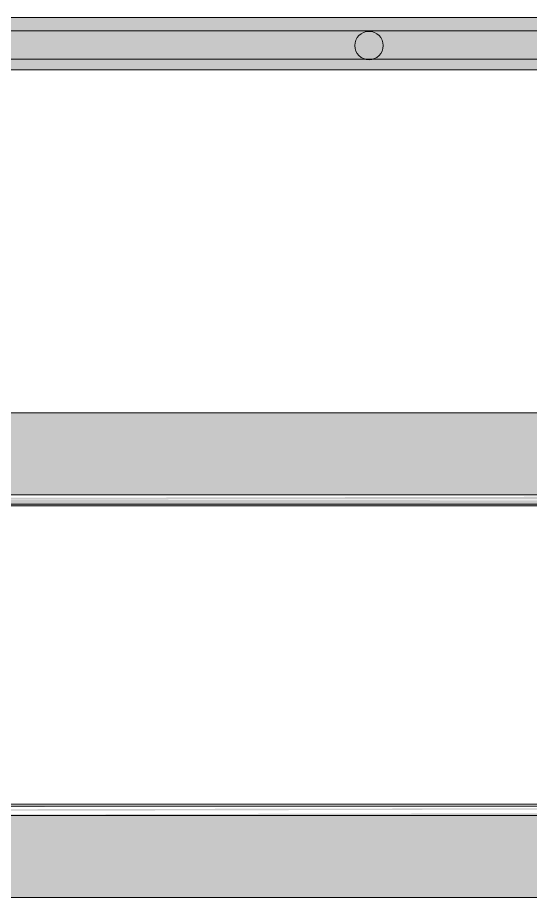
# Model space of a CAD drawing. Header units: metres. Extents: x 5 to 242, y -3 to 162.
# Drawn here: x 176.474 to 177.85, y 107.214 to 109.574 of the extents above; entities that cross this region are included whole.
import ezdxf

# ---------------------------------------------------------------- set-up
doc = ezdxf.new("R2010")
doc.units = ezdxf.units.M
doc.layers.add('1053_ARQ_BASE_MATADOURO_2_dwg', color=7, linetype='Continuous', lineweight=5, true_color=0x767676)
for name, color, linetype, lineweight in [('A-PISO', 7, 'Continuous', 5), ('A-WALL', 7, 'Continuous', 9), ('P-PIPE', 7, 'Continuous', 5)]:
    doc.layers.add(name, color=color, linetype=linetype, lineweight=lineweight)

# ---------------------------------------------------------------- blocks, each defined once
blk = doc.blocks.new('1053_ARQ_BASE_MATADOURO_2_dwg-3637054-TÉRREO 1_20')
at = {"layer": 'A-PISO', "color": 253, "true_color": 0xaaaaaa}
for p, q in [((159.4912, 76.353), (143.432, 76.353)), ((159.4912, 76.2768), (143.432, 76.2768))]:
    blk.add_line(p, q, dxfattribs=at)
at = {"layer": 'A-PISO', "color": 253, "true_color": 0xaaaaaa, "flags": 128}
for points in [[(143.432, 76.3882), (159.5394, 76.3882), (159.5394, 76.2382), (159.5394, 75.3282)], [(159.5394, 75.0782), (159.5394, 75.3282), (143.432, 75.3282)], [(143.432, 75.0782), (159.5394, 75.0782), (159.5394, 74.2782)], [(143.432, 74.0282), (159.5394, 74.0282), (159.5394, 74.2782), (143.432, 74.2782)]]:
    blk.add_lwpolyline(points, dxfattribs=at)
at = {"layer": 'A-PISO', "color": 253, "true_color": 0xaaaaaa}
blk.add_circle((151.0181, 76.3132), 0.0381, dxfattribs=at)

msp = doc.modelspace()

# ---------------------------------------------------------------- hatches: boundary and pattern name
at = {"layer": 'A-WALL', "true_color": 0xeaeaea, "transparency": 33554483}
h = msp.add_hatch(color=254, dxfattribs=at)
h.paths.add_polyline_path([(185.6131, 109.4342), (185.9382, 109.4342), (185.9382, 109.5742), (169.8307, 109.5742), (169.8307, 109.4342), (185.5958, 109.4342)])
h.paths.add_polyline_path([(166.9411, 109.4342), (169.3545, 109.4342), (169.3545, 109.5742), (166.2829, 109.5742), (166.2829, 109.4342)])
at = {"layer": 'A-WALL', "true_color": 0xffd4aa, "transparency": 33554483}
h = msp.add_hatch(color=41, dxfattribs=at)
h.paths.add_polyline_path([(166.2829, 108.2642), (168.1143, 108.2756), (168.1143, 108.2944), (169.3545, 108.2944), (169.3545, 108.5142), (166.2829, 108.5142)])
h.paths.add_polyline_path([(176.521, 108.2642), (185.9382, 108.2756), (185.9382, 108.5142), (169.8307, 108.5142), (169.8307, 108.2944), (170.6483, 108.2851), (170.6483, 108.2694), (175.9001, 108.2642)])
h.paths.add_polyline_path([(185.9023, 108.2651), (185.8885, 108.2881), (185.9087, 108.2907), (185.9022, 108.2694)])
h.paths.add_polyline_path([(185.7058, 108.2694), (175.9001, 108.2819), (175.9008, 108.2944), (185.8788, 108.2851), (185.8788, 108.2694)])
h.paths.add_polyline_path([(175.8618, 108.2694), (173.3143, 108.2786), (173.3143, 108.2944), (175.8618, 108.2851), (175.8618, 108.2698)])
h.paths.add_polyline_path([(166.9411, 108.2694), (166.7607, 108.2786), (166.7607, 108.2944), (168.0483, 108.2851), (168.0483, 108.2694), (167.5798, 108.2694)])
h.paths.add_polyline_path([(171.4118, 108.2694), (170.7143, 108.2786), (170.7143, 108.2944), (173.2483, 108.2851), (173.2483, 108.2694), (172.0504, 108.2694)])
h = msp.add_hatch(color=41, dxfattribs=at)
h.paths.add_polyline_path([(166.2829, 107.2142), (169.3545, 107.2142), (169.3545, 107.434), (168.1143, 107.4432), (168.1143, 107.459), (166.2829, 107.4642)])
h.paths.add_polyline_path([(169.8307, 107.2142), (185.9382, 107.2142), (185.9382, 107.4642), (170.6483, 107.4527), (170.6483, 107.434), (169.8307, 107.4289)])
h.paths.add_polyline_path([(185.9022, 107.4297), (185.8884, 107.4527), (185.9087, 107.4553), (185.9022, 107.434)])
h.paths.add_polyline_path([(170.7143, 107.434), (170.7143, 107.459), (173.2483, 107.4497), (173.2483, 107.434), (170.7731, 107.434)])
h.paths.add_polyline_path([(173.3143, 107.434), (173.3143, 107.459), (175.8618, 107.4497), (175.8618, 107.434), (173.3277, 107.434)])
h.paths.add_polyline_path([(175.9001, 107.434), (175.9008, 107.459), (185.8787, 107.4497), (185.8787, 107.434), (175.9008, 107.434)])
h.paths.add_polyline_path([(166.7607, 107.434), (166.7607, 107.459), (168.0483, 107.4497), (168.0483, 107.434), (166.9411, 107.434)])
at = {"layer": 'P-PIPE', "true_color": 0xc0c0c0}
for points in [[(177.7984, 108.2819), (180.8933, 108.2927), (180.8933, 108.2944), (175.9001, 108.2851), (175.9001, 108.2819), (177.1597, 108.2819)], [(178.437, 108.2694), (180.8933, 108.2786), (180.8933, 108.2819), (175.9001, 108.2711), (175.9001, 108.2694), (177.7984, 108.2694)], [(176.521, 107.4465), (180.8542, 107.4573), (180.8542, 107.459), (175.9001, 107.4497), (175.9001, 107.4465)], [(178.4483, 107.434), (180.8542, 107.4432), (180.8542, 107.4465), (175.9001, 107.4357), (175.9008, 107.434), (178.437, 107.434)]]:
    msp.add_hatch(color=9, dxfattribs=at).paths.add_polyline_path(points)

# ---------------------------------------------------------------- linework, layer by layer
at = {"layer": 'A-WALL', "color": 253, "true_color": 0xb6b6b6}
msp.add_line((185.9382, 109.5742), (169.8307, 109.5742), dxfattribs=at)
at = {"layer": 'A-WALL', "color": 253, "true_color": 0xaaaaaa}
for p, q in [((185.9382, 109.4342), (169.8307, 109.4342)), ((185.9382, 108.5142), (169.8307, 108.5142)), ((169.8307, 108.2642), (185.9382, 108.2642)), ((185.9382, 107.4642), (169.8307, 107.4642)), ((169.8307, 107.2142), (185.9382, 107.2142))]:
    msp.add_line(p, q, dxfattribs=at)
at = {"layer": 'P-PIPE'}
for p, q in [((180.8933, 108.2944), (175.9001, 108.2944)), ((175.9001, 108.2694), (180.8933, 108.2694)), ((180.8542, 107.459), (175.9001, 107.459)), ((175.9001, 107.434), (180.8542, 107.434))]:
    msp.add_line(p, q, dxfattribs=at)

# ---------------------------------------------------------------- block references
at = {"layer": '1053_ARQ_BASE_MATADOURO_2_dwg', "color": 253, "true_color": 0xaaaaaa}
msp.add_blockref('1053_ARQ_BASE_MATADOURO_2_dwg-3637054-TÉRREO 1_20', (26.3988, 33.186), dxfattribs=at)

doc.saveas('drawing.dxf')
